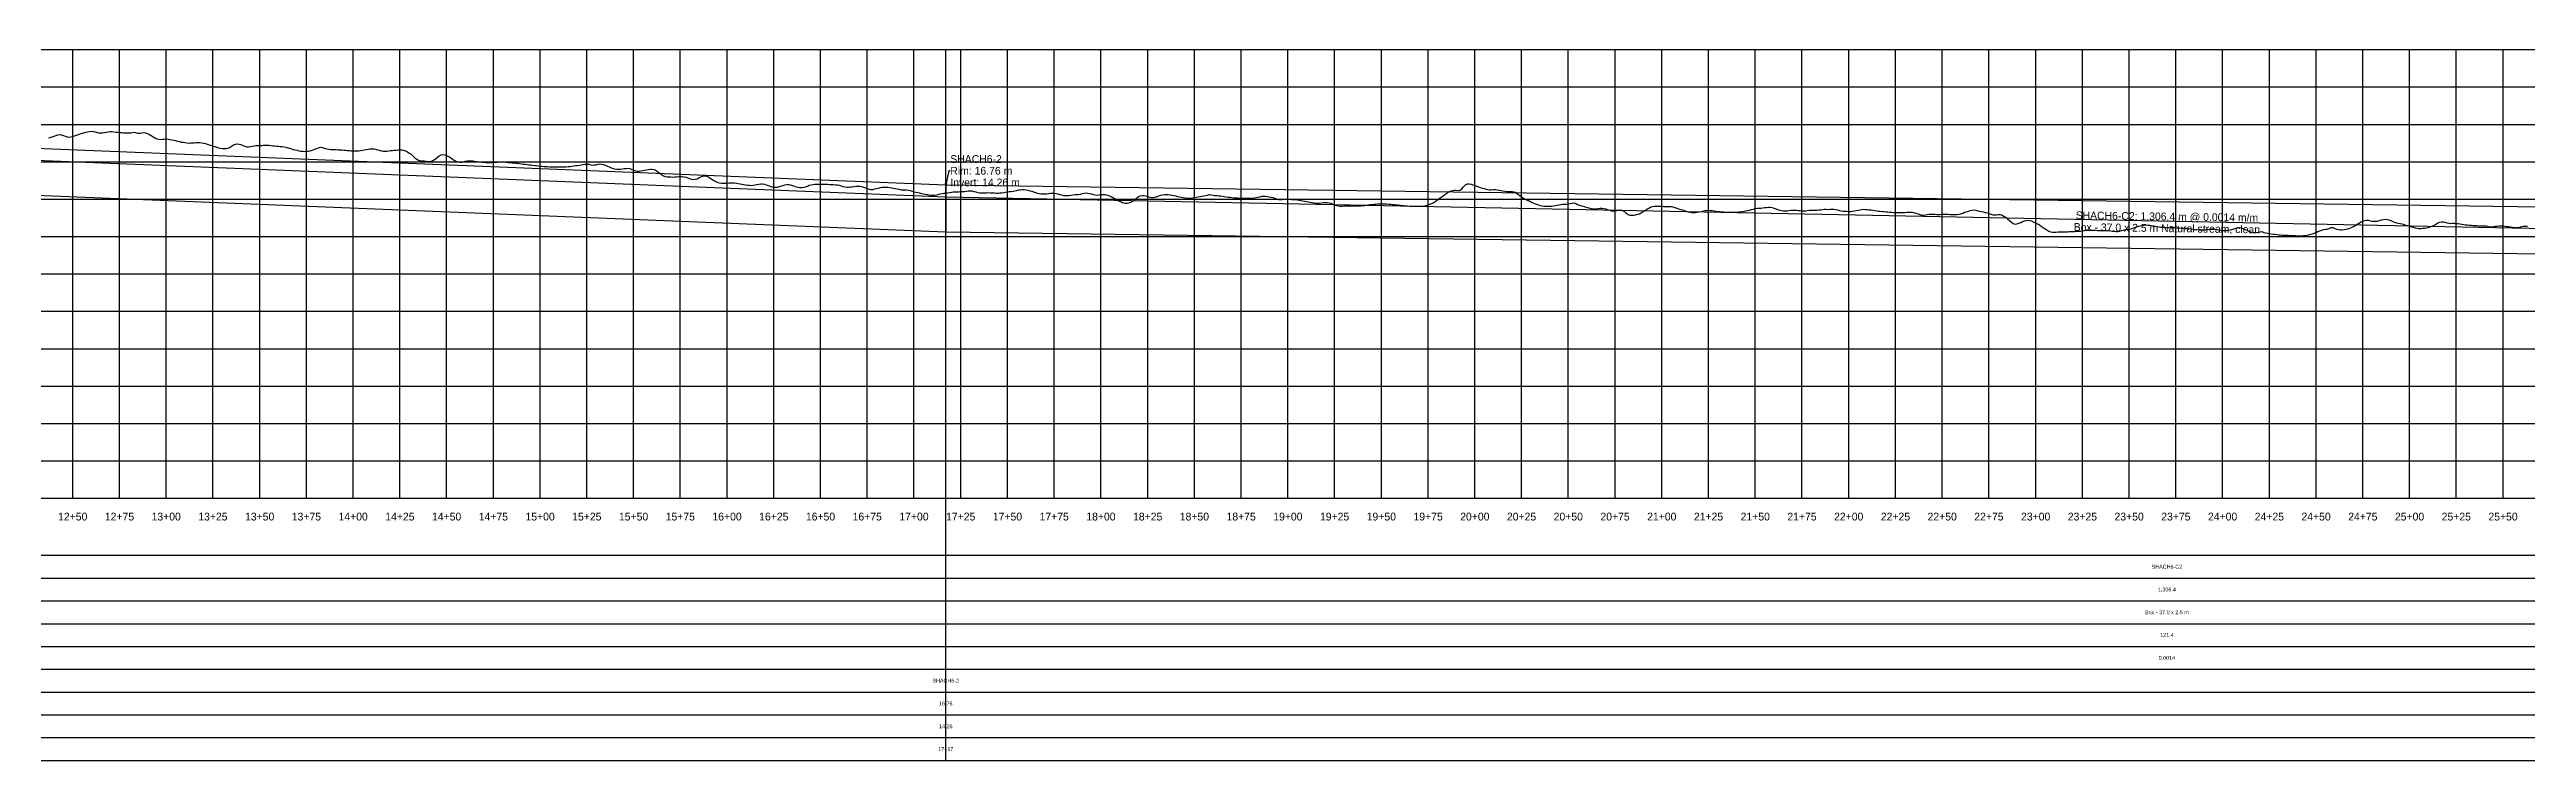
# Model space of a CAD drawing. Extents: x -64 to 5195, y -140 to 253.
# Drawn here: x 1238 to 2563, y -140 to 240 of the extents above; entities that cross this region are included whole.
import ezdxf
from ezdxf.enums import TextEntityAlignment as Align

# ---------------------------------------------------------------- set-up
doc = ezdxf.new("R2010")
doc.units = 0
for name, color, linetype in [('Annotation', 7, 'Continuous'), ('Annotation_Table', 254, 'Continuous'), ('Crown', 7, 'Continuous'), ('Grid', 254, 'Continuous'), ('Grid_Text', 7, 'Continuous'), ('Ground_Elevation', 3, 'Continuous'), ('Hydraulic_Grade', 5, 'Continuous'), ('Invert', 7, 'Continuous'), ('Structure', 7, 'Continuous')]:
    doc.layers.add(name, color=color, linetype=linetype)

msp = doc.modelspace()

# ---------------------------------------------------------------- linework, layer by layer
at = {"layer": 'Annotation', "color": 0}
msp.add_lwpolyline([(1719.44, 175.18), (1718.7, 175.18), (1717, 167.56)], dxfattribs=at)
msp.add_lwpolyline([(1717, 167.56), (1716.8, 168.54), (1717.59, 168.36)], close=True, dxfattribs=at)
at = {"layer": 'Annotation_Table', "color": 254}
for points in [[(1717, -140.21), (1717, 240)], [(-25, -30.48), (5174.95, -30.48)], [(-25, -42.67), (5174.95, -42.67)], [(-25, -54.86), (5174.95, -54.86)], [(-25, -67.06), (5174.95, -67.06)], [(-25, -79.25), (5174.95, -79.25)], [(-25, -91.44), (5174.95, -91.44)], [(-25, -103.63), (5174.95, -103.63)], [(-25, -115.82), (5174.95, -115.82)], [(-25, -128.02), (5174.95, -128.02)], [(-25, -140.21), (5174.95, -140.21)]]:
    msp.add_lwpolyline(points, dxfattribs=at)
at = {"layer": 'Crown', "color": 0}
for points in [[(0, 236.75), (1717, 167.56)], [(1717, 167.56), (1717, 167.56)], [(1717, 167.56), (3023.39, 149.57)]]:
    msp.add_lwpolyline(points, dxfattribs=at)
at = {"layer": 'Grid', "color": 254}
for points in [[(-25, 240), (5175, 240)], [(1250, 0), (1250, 240)], [(1275, 0), (1275, 240)], [(1300, 0), (1300, 240)], [(1325, 0), (1325, 240)], [(1350, 0), (1350, 240)], [(1375, 0), (1375, 240)], [(1400, 0), (1400, 240)], [(1425, 0), (1425, 240)], [(1450, 0), (1450, 240)], [(1475, 0), (1475, 240)], [(1500, 0), (1500, 240)], [(1525, 0), (1525, 240)], [(1550, 0), (1550, 240)], [(1575, 0), (1575, 240)], [(1600, 0), (1600, 240)], [(1625, 0), (1625, 240)], [(1650, 0), (1650, 240)], [(1675, 0), (1675, 240)], [(1700, 0), (1700, 240)], [(1725, 0), (1725, 240)], [(1750, 0), (1750, 240)], [(1775, 0), (1775, 240)], [(1800, 0), (1800, 240)], [(1825, 0), (1825, 240)], [(1850, 0), (1850, 240)], [(1875, 0), (1875, 240)], [(1900, 0), (1900, 240)], [(1925, 0), (1925, 240)], [(1950, 0), (1950, 240)], [(1975, 0), (1975, 240)], [(2000, 0), (2000, 240)], [(2025, 0), (2025, 240)], [(2050, 0), (2050, 240)], [(2075, 0), (2075, 240)], [(2100, 0), (2100, 240)], [(2125, 0), (2125, 240)], [(2150, 0), (2150, 240)], [(2175, 0), (2175, 240)], [(2200, 0), (2200, 240)], [(2225, 0), (2225, 240)], [(2250, 0), (2250, 240)], [(2275, 0), (2275, 240)], [(2300, 0), (2300, 240)], [(2325, 0), (2325, 240)], [(2350, 0), (2350, 240)], [(2375, 0), (2375, 240)], [(2400, 0), (2400, 240)], [(2425, 0), (2425, 240)], [(2450, 0), (2450, 240)], [(2475, 0), (2475, 240)], [(2500, 0), (2500, 240)], [(2525, 0), (2525, 240)], [(2550, 0), (2550, 240)], [(-25, 220), (5175, 220)], [(-25, 200), (5175, 200)], [(-25, 180), (5175, 180)], [(-25, 160), (5175, 160)], [(-25, 140), (5175, 140)], [(-25, 120), (5175, 120)], [(-25, 100), (5175, 100)], [(-25, 80), (5175, 80)], [(-25, 60), (5175, 60)], [(-25, 40), (5175, 40)], [(-25, 20), (5175, 20)], [(-25, 0), (5175, 0)]]:
    msp.add_lwpolyline(points, dxfattribs=at)
at = {"layer": 'Ground_Elevation', "color": 3}
msp.add_lwpolyline([(1237, 192.73), (1238, 192.95), (1239, 193.3), (1240, 193.72), (1241, 194.1), (1242, 194.42), (1243, 194.55), (1244, 194.44), (1245, 194.09), (1246, 193.65), (1247, 193.32), (1248, 193.18), (1249, 193.26), (1250, 193.5), (1251, 193.83), (1252, 194.2), (1253, 194.58), (1254, 194.96), (1255, 195.25), (1256, 195.5), (1257, 195.78), (1258, 196.06), (1259, 196.25), (1260, 196.27), (1261, 196.15), (1262, 195.92), (1263, 195.69), (1264, 195.49), (1265, 195.41), (1266, 195.48), (1267, 195.65), (1268, 195.84), (1269, 196.01), (1270, 196.17), (1271, 196.09), (1272, 196), (1273, 195.89), (1274, 195.78), (1275, 195.66), (1276, 195.58), (1277, 195.5), (1278, 195.45), (1279, 195.43), (1280, 195.45), (1281, 195.52), (1282, 195.61), (1283, 195.74), (1284, 195.48), (1285, 195.24), (1286, 195.25), (1287, 195.46), (1288, 195.61), (1289, 195.52), (1290, 195.13), (1291, 194.55), (1292, 193.96), (1293, 193.35), (1294, 192.8), (1295, 192.33), (1296, 192.03), (1297, 191.95), (1298, 191.99), (1299, 192.11), (1300, 192.17), (1301, 192.09), (1302, 191.93), (1303, 191.75), (1304, 191.54), (1305, 191.29), (1306, 191.02), (1307, 190.74), (1308, 190.53), (1309, 190.39), (1310, 190.22), (1311, 190.04), (1312, 189.96), (1313, 190.02), (1314, 190.12), (1315, 190.19), (1316, 190.28), (1317, 190.33), (1318, 190.27), (1319, 190.14), (1320, 189.94), (1321, 189.7), (1322, 189.43), (1323, 189.1), (1324, 188.72), (1325, 188.37), (1326, 188.07), (1327, 187.78), (1328, 187.49), (1329, 187.21), (1330, 187.11), (1331, 187.11), (1332, 187.14), (1333, 187.26), (1334, 187.69), (1335, 188.34), (1336, 188.97), (1337, 189.39), (1338, 189.54), (1339, 189.45), (1340, 189.17), (1341, 188.76), (1342, 188.29), (1343, 187.97), (1344, 187.93), (1345, 188.1), (1346, 188.28), (1347, 188.43), (1348, 188.69), (1349, 188.77), (1350, 188.75), (1351, 188.75), (1352, 188.79), (1353, 188.83), (1354, 188.82), (1355, 188.78), (1356, 188.7), (1357, 188.58), (1358, 188.46), (1359, 188.36), (1360, 188.3), (1361, 188.23), (1362, 188.13), (1363, 187.96), (1364, 187.74), (1365, 187.48), (1366, 187.2), (1367, 186.91), (1368, 186.62), (1369, 186.36), (1370, 186.11), (1371, 185.89), (1372, 185.71), (1373, 185.6), (1374, 185.54), (1375, 185.57), (1376, 185.69), (1377, 185.9), (1378, 186.17), (1379, 186.5), (1380, 186.87), (1381, 187.28), (1382, 187.65), (1383, 187.81), (1384, 187.41), (1385, 187.11), (1386, 186.86), (1387, 186.7), (1388, 186.59), (1389, 186.56), (1390, 186.51), (1391, 186.46), (1392, 186.39), (1393, 186.33), (1394, 186.29), (1395, 186.26), (1396, 186.2), (1397, 186.08), (1398, 185.92), (1399, 185.82), (1400, 185.81), (1401, 185.85), (1402, 185.88), (1403, 185.9), (1404, 185.96), (1405, 186.1), (1406, 186.28), (1407, 186.47), (1408, 186.71), (1409, 186.9), (1410, 186.98), (1411, 186.92), (1412, 186.67), (1413, 186.39), (1414, 186.1), (1415, 185.86), (1416, 185.66), (1417, 185.58), (1418, 185.63), (1419, 185.82), (1420, 186.01), (1421, 186.05), (1422, 186.1), (1423, 186.21), (1424, 186.34), (1425, 186.43), (1426, 186.4), (1427, 186.2), (1428, 185.79), (1429, 185.27), (1430, 184.64), (1431, 184), (1432, 183.09), (1433, 182.12), (1434, 181.31), (1435, 180.79), (1436, 180.52), (1437, 180.45), (1438, 180.42), (1439, 180.32), (1440, 180.09), (1441, 180.08), (1442, 180.33), (1443, 180.82), (1444, 181.48), (1445, 182.27), (1446, 183.09), (1447, 183.73), (1448, 183.85), (1449, 183.7), (1450, 183.29), (1451, 182.78), (1452, 182.2), (1453, 181.55), (1454, 180.87), (1455, 180.34), (1456, 179.98), (1457, 179.8), (1458, 179.82), (1459, 179.99), (1460, 180.22), (1461, 180.41), (1462, 180.52), (1463, 180.55), (1464, 180.51), (1465, 180.39), (1466, 180.2), (1467, 180.03), (1468, 179.89), (1469, 179.8), (1470, 179.73), (1471, 179.67), (1472, 179.58), (1473, 179.53), (1474, 179.6), (1475, 179.72), (1476, 179.77), (1477, 179.81), (1478, 179.86), (1479, 179.94), (1480, 179.97), (1481, 179.87), (1482, 179.73), (1483, 179.6), (1484, 179.51), (1485, 179.43), (1486, 179.36), (1487, 179.27), (1488, 179.16), (1489, 179.05), (1490, 178.91), (1491, 178.78), (1492, 178.66), (1493, 178.53), (1494, 178.41), (1495, 178.29), (1496, 178.16), (1497, 178.03), (1498, 177.9), (1499, 177.78), (1500, 177.67), (1501, 177.59), (1502, 177.5), (1503, 177.43), (1504, 177.38), (1505, 177.33), (1506, 177.3), (1507, 177.27), (1508, 177.25), (1509, 177.24), (1510, 177.23), (1511, 177.25), (1512, 177.27), (1513, 177.31), (1514, 177.36), (1515, 177.44), (1516, 177.53), (1517, 177.64), (1518, 177.77), (1519, 177.91), (1520, 178.05), (1521, 178.21), (1522, 178.38), (1523, 178.53), (1524, 178.67), (1525, 178.73), (1526, 178.66), (1527, 178.4), (1528, 178.24), (1529, 178.27), (1530, 178.41), (1531, 178.68), (1532, 178.82), (1533, 178.69), (1534, 178.44), (1535, 178.09), (1536, 177.68), (1537, 177.25), (1538, 176.82), (1539, 176.46), (1540, 176.18), (1541, 176.03), (1542, 175.99), (1543, 176.05), (1544, 176.17), (1545, 176.32), (1546, 176.44), (1547, 176.55), (1548, 176.38), (1549, 175.85), (1550, 175.45), (1551, 175.17), (1552, 175.02), (1553, 175.02), (1554, 175.12), (1555, 175.26), (1556, 175.41), (1557, 175.6), (1558, 175.81), (1559, 176.02), (1560, 176.05), (1561, 175.83), (1562, 175.34), (1563, 174.67), (1564, 173.9), (1565, 173.12), (1566, 172.46), (1567, 172.06), (1568, 171.88), (1569, 171.84), (1570, 171.84), (1571, 171.83), (1572, 171.85), (1573, 171.96), (1574, 172.07), (1575, 172.11), (1576, 172.04), (1577, 171.88), (1578, 171.67), (1579, 171.39), (1580, 171.03), (1581, 170.68), (1582, 170.5), (1583, 170.59), (1584, 170.93), (1585, 171.38), (1586, 171.86), (1587, 172.21), (1588, 172.45), (1589, 172.3), (1590, 171.86), (1591, 171.19), (1592, 170.5), (1593, 169.89), (1594, 169.38), (1595, 168.98), (1596, 168.7), (1597, 168.54), (1598, 168.49), (1599, 168.53), (1600, 168.61), (1601, 168.68), (1602, 168.74), (1603, 168.75), (1604, 168.66), (1605, 168.5), (1606, 168.3), (1607, 168.1), (1608, 167.93), (1609, 167.78), (1610, 167.62), (1611, 167.48), (1612, 167.39), (1613, 167.36), (1614, 167.46), (1615, 167.62), (1616, 167.87), (1617, 168.04), (1618, 168.15), (1619, 168.14), (1620, 167.98), (1621, 167.68), (1622, 167.32), (1623, 166.97), (1624, 166.66), (1625, 166.43), (1626, 166.34), (1627, 166.43), (1628, 166.71), (1629, 167.07), (1630, 167.37), (1631, 167.63), (1632, 167.78), (1633, 167.8), (1634, 167.64), (1635, 167.34), (1636, 166.98), (1637, 166.65), (1638, 166.41), (1639, 166.24), (1640, 166.18), (1641, 166.31), (1642, 166.59), (1643, 167), (1644, 167.39), (1645, 167.7), (1646, 167.89), (1647, 168), (1648, 168.05), (1649, 168.05), (1650, 168), (1651, 167.96), (1652, 167.97), (1653, 168), (1654, 167.97), (1655, 167.91), (1656, 167.83), (1657, 167.77), (1658, 167.73), (1659, 167.61), (1660, 167.39), (1661, 167.11), (1662, 166.84), (1663, 166.6), (1664, 166.47), (1665, 166.46), (1666, 166.51), (1667, 166.59), (1668, 166.72), (1669, 166.87), (1670, 166.94), (1671, 166.9), (1672, 166.71), (1673, 166.42), (1674, 166.05), (1675, 165.65), (1676, 165.29), (1677, 165.12), (1678, 165.2), (1679, 165.46), (1680, 165.71), (1681, 165.95), (1682, 166.16), (1683, 166.31), (1684, 166.4), (1685, 166.4), (1686, 166.33), (1687, 166.22), (1688, 166.05), (1689, 165.86), (1690, 165.67), (1691, 165.5), (1692, 165.25), (1693, 164.98), (1694, 164.93), (1695, 164.99), (1696, 164.99), (1697, 164.85), (1698, 164.6), (1699, 164.27), (1700, 163.98), (1701, 163.73), (1702, 163.5), (1703, 163.28), (1704, 163.08), (1705, 162.88), (1706, 162.67), (1707, 162.47), (1708, 162.29), (1709, 162.18), (1710, 162.14), (1711, 162.18), (1712, 162.32), (1713, 162.55), (1714, 162.8), (1715, 163), (1716, 163.14), (1717, 163.26), (1718, 163.37), (1719, 163.55), (1720, 163.75), (1721, 163.88), (1722, 163.92), (1723, 163.96), (1724, 163.98), (1725, 164.02), (1726, 164.07), (1727, 164.13), (1728, 164.25), (1729, 164.4), (1730, 164.47), (1731, 164.39), (1732, 164.13), (1733, 163.83), (1734, 163.58), (1735, 163.41), (1736, 163.32), (1737, 163.33), (1738, 163.38), (1739, 163.44), (1740, 163.46), (1741, 163.41), (1742, 163.35), (1743, 163.29), (1744, 163.27), (1745, 163.27), (1746, 163.32), (1747, 163.41), (1748, 163.55), (1749, 163.74), (1750, 163.92), (1751, 164.02), (1752, 164.07), (1753, 164.18), (1754, 164.41), (1755, 164.69), (1756, 164.9), (1757, 165.03), (1758, 165.12), (1759, 165.14), (1760, 165.04), (1761, 164.8), (1762, 164.49), (1763, 164.21), (1764, 163.91), (1765, 163.58), (1766, 163.25), (1767, 163), (1768, 162.86), (1769, 162.82), (1770, 162.83), (1771, 162.86), (1772, 163.02), (1773, 163.16), (1774, 163.18), (1775, 163.13), (1776, 162.99), (1777, 162.77), (1778, 162.49), (1779, 162.22), (1780, 162.01), (1781, 161.93), (1782, 161.92), (1783, 161.98), (1784, 162.15), (1785, 162.38), (1786, 162.49), (1787, 162.51), (1788, 162.49), (1789, 162.62), (1790, 162.94), (1791, 163.2), (1792, 163.33), (1793, 163.26), (1794, 163.08), (1795, 162.81), (1796, 162.51), (1797, 162.22), (1798, 162.15), (1799, 162.29), (1800, 162.47), (1801, 162.56), (1802, 162.48), (1803, 162.26), (1804, 161.97), (1805, 161.59), (1806, 161.11), (1807, 160.57), (1808, 160.04), (1809, 159.51), (1810, 158.96), (1811, 158.46), (1812, 158.08), (1813, 157.85), (1814, 157.81), (1815, 157.93), (1816, 158.36), (1817, 158.97), (1818, 159.72), (1819, 160.49), (1820, 161.18), (1821, 161.69), (1822, 161.95), (1823, 161.93), (1824, 161.69), (1825, 161.35), (1826, 161.06), (1827, 160.91), (1828, 160.92), (1829, 161.12), (1830, 161.4), (1831, 161.78), (1832, 162.14), (1833, 162.33), (1834, 162.42), (1835, 162.45), (1836, 162.4), (1837, 162.28), (1838, 162.13), (1839, 161.92), (1840, 161.69), (1841, 161.46), (1842, 161.22), (1843, 161.01), (1844, 160.82), (1845, 160.66), (1846, 160.54), (1847, 160.48), (1848, 160.5), (1849, 160.61), (1850, 160.79), (1851, 161), (1852, 161.22), (1853, 161.4), (1854, 161.57), (1855, 161.74), (1856, 161.95), (1857, 162.2), (1858, 162.45), (1859, 162.35), (1860, 162.14), (1861, 162.01), (1862, 161.98), (1863, 161.85), (1864, 161.7), (1865, 161.57), (1866, 161.4), (1867, 161.27), (1868, 161.12), (1869, 160.98), (1870, 160.85), (1871, 160.74), (1872, 160.66), (1873, 160.61), (1874, 160.58), (1875, 160.55), (1876, 160.52), (1877, 160.5), (1878, 160.49), (1879, 160.49), (1880, 160.53), (1881, 160.59), (1882, 160.69), (1883, 160.83), (1884, 161.01), (1885, 161.23), (1886, 161.5), (1887, 161.58), (1888, 161.55), (1889, 161.45), (1890, 161.29), (1891, 161.12), (1892, 160.93), (1893, 160.59), (1894, 160.2), (1895, 159.87), (1896, 159.78), (1897, 159.85), (1898, 159.96), (1899, 160.01), (1900, 160.02), (1901, 159.98), (1902, 159.84), (1903, 159.75), (1904, 159.74), (1905, 159.62), (1906, 159.43), (1907, 159.25), (1908, 159.08), (1909, 158.91), (1910, 158.75), (1911, 158.56), (1912, 158.38), (1913, 158.19), (1914, 158.01), (1915, 157.86), (1916, 157.82), (1917, 157.92), (1918, 158.05), (1919, 158.16), (1920, 158.22), (1921, 158.21), (1922, 158.09), (1923, 157.79), (1924, 157.35), (1925, 156.89), (1926, 156.55), (1927, 156.33), (1928, 156.26), (1929, 156.32), (1930, 156.38), (1931, 156.39), (1932, 156.37), (1933, 156.35), (1934, 156.34), (1935, 156.34), (1936, 156.35), (1937, 156.38), (1938, 156.42), (1939, 156.47), (1940, 156.56), (1941, 156.66), (1942, 156.78), (1943, 156.91), (1944, 157.04), (1945, 157.18), (1946, 157.29), (1947, 157.38), (1948, 157.45), (1949, 157.5), (1950, 157.52), (1951, 157.52), (1952, 157.49), (1953, 157.44), (1954, 157.38), (1955, 157.31), (1956, 157.21), (1957, 157.11), (1958, 157.01), (1959, 156.9), (1960, 156.79), (1961, 156.68), (1962, 156.58), (1963, 156.48), (1964, 156.4), (1965, 156.32), (1966, 156.26), (1967, 156.21), (1968, 156.18), (1969, 156.17), (1970, 156.18), (1971, 156.22), (1972, 156.29), (1973, 156.42), (1974, 156.62), (1975, 156.88), (1976, 157.23), (1977, 157.67), (1978, 158.22), (1979, 158.84), (1980, 159.53), (1981, 160.26), (1982, 161.04), (1983, 161.81), (1984, 162.56), (1985, 163.24), (1986, 163.85), (1987, 164.33), (1988, 164.66), (1989, 164.79), (1990, 164.78), (1991, 164.7), (1992, 164.8), (1993, 165.44), (1994, 166.6), (1995, 167.67), (1996, 168.16), (1997, 168.26), (1998, 168.03), (1999, 167.7), (2000, 167.36), (2001, 166.98), (2002, 166.62), (2003, 166.26), (2004, 165.93), (2005, 165.62), (2006, 165.36), (2007, 165.15), (2008, 165.03), (2009, 165.01), (2010, 165.08), (2011, 165.11), (2012, 165.03), (2013, 164.86), (2014, 164.64), (2015, 164.41), (2016, 164.23), (2017, 164.15), (2018, 164.14), (2019, 164.1), (2020, 164), (2021, 163.83), (2022, 163.46), (2023, 162.73), (2024, 161.92), (2025, 161.14), (2026, 160.49), (2027, 159.97), (2028, 159.49), (2029, 159.03), (2030, 158.57), (2031, 158.09), (2032, 157.63), (2033, 157.24), (2034, 156.91), (2035, 156.64), (2036, 156.44), (2037, 156.3), (2038, 156.23), (2039, 156.22), (2040, 156.25), (2041, 156.3), (2042, 156.38), (2043, 156.59), (2044, 156.78), (2045, 156.95), (2046, 157.11), (2047, 157.22), (2048, 157.29), (2049, 157.38), (2050, 157.5), (2051, 157.67), (2052, 157.85), (2053, 157.95), (2054, 157.65), (2055, 157.18), (2056, 156.79), (2057, 156.47), (2058, 156.19), (2059, 155.89), (2060, 155.6), (2061, 155.3), (2062, 155.02), (2063, 154.84), (2064, 154.79), (2065, 154.86), (2066, 155), (2067, 155.11), (2068, 155.09), (2069, 154.97), (2070, 154.77), (2071, 154.52), (2072, 154.1), (2073, 153.73), (2074, 153.58), (2075, 153.69), (2076, 153.9), (2077, 154.11), (2078, 154.19), (2079, 153.99), (2080, 153.42), (2081, 152.56), (2082, 151.72), (2083, 151.36), (2084, 151.37), (2085, 151.48), (2086, 151.64), (2087, 151.87), (2088, 152.22), (2089, 152.72), (2090, 153.32), (2091, 153.96), (2092, 154.61), (2093, 155.23), (2094, 155.75), (2095, 156.09), (2096, 156.25), (2097, 156.3), (2098, 156.28), (2099, 156.27), (2100, 156.31), (2101, 156.09), (2102, 155.97), (2103, 156.06), (2104, 156.11), (2105, 156.02), (2106, 155.81), (2107, 155.49), (2108, 155.08), (2109, 154.73), (2110, 154.46), (2111, 154.21), (2112, 153.95), (2113, 153.59), (2114, 153.25), (2115, 153.01), (2116, 152.82), (2117, 152.76), (2118, 152.84), (2119, 153), (2120, 153.18), (2121, 153.38), (2122, 153.63), (2123, 153.85), (2124, 153.99), (2125, 154.04), (2126, 154), (2127, 153.91), (2128, 153.76), (2129, 153.61), (2130, 153.46), (2131, 153.34), (2132, 153.23), (2133, 153.16), (2134, 153.1), (2135, 153.06), (2136, 153.05), (2137, 153.04), (2138, 153.05), (2139, 153.07), (2140, 153.11), (2141, 153.18), (2142, 153.27), (2143, 153.4), (2144, 153.55), (2145, 153.74), (2146, 153.95), (2147, 154.18), (2148, 154.44), (2149, 154.71), (2150, 154.96), (2151, 155.13), (2152, 155.15), (2153, 155.16), (2154, 155.35), (2155, 155.56), (2156, 155.6), (2157, 155.64), (2158, 155.62), (2159, 155.51), (2160, 155.19), (2161, 154.78), (2162, 154.4), (2163, 154.1), (2164, 153.87), (2165, 153.74), (2166, 153.67), (2167, 153.73), (2168, 153.86), (2169, 154.02), (2170, 154.13), (2171, 154.13), (2172, 154.09), (2173, 153.98), (2174, 153.86), (2175, 153.77), (2176, 153.73), (2177, 153.8), (2178, 153.95), (2179, 154.01), (2180, 154.02), (2181, 154.02), (2182, 154.04), (2183, 154.1), (2184, 154.19), (2185, 154.34), (2186, 154.5), (2187, 154.64), (2188, 154.55), (2189, 154.53), (2190, 154.58), (2191, 154.65), (2192, 154.66), (2193, 154.5), (2194, 154.26), (2195, 154), (2196, 153.78), (2197, 153.64), (2198, 153.56), (2199, 153.51), (2200, 153.46), (2201, 153.43), (2202, 153.54), (2203, 153.74), (2204, 153.96), (2205, 154.17), (2206, 154.35), (2207, 154.5), (2208, 154.58), (2209, 154.52), (2210, 154.37), (2211, 154.24), (2212, 154.24), (2213, 154.16), (2214, 153.98), (2215, 153.8), (2216, 153.65), (2217, 153.54), (2218, 153.44), (2219, 153.34), (2220, 153.24), (2221, 153.15), (2222, 153.06), (2223, 152.98), (2224, 152.9), (2225, 152.83), (2226, 152.8), (2227, 152.79), (2228, 152.82), (2229, 152.87), (2230, 152.93), (2231, 153.01), (2232, 153.06), (2233, 153.04), (2234, 152.95), (2235, 152.76), (2236, 152.48), (2237, 152.16), (2238, 151.78), (2239, 151.51), (2240, 151.47), (2241, 151.6), (2242, 151.79), (2243, 151.95), (2244, 152.01), (2245, 151.95), (2246, 151.89), (2247, 151.86), (2248, 151.84), (2249, 151.84), (2250, 151.87), (2251, 151.92), (2252, 151.95), (2253, 151.91), (2254, 151.79), (2255, 151.72), (2256, 151.71), (2257, 151.78), (2258, 151.86), (2259, 151.97), (2260, 152.22), (2261, 152.57), (2262, 152.95), (2263, 153.29), (2264, 153.61), (2265, 153.92), (2266, 154.15), (2267, 154.21), (2268, 154.05), (2269, 153.8), (2270, 153.58), (2271, 153.33), (2272, 153.14), (2273, 152.91), (2274, 152.61), (2275, 152.29), (2276, 151.96), (2277, 151.69), (2278, 151.59), (2279, 151.64), (2280, 151.74), (2281, 151.73), (2282, 151.47), (2283, 150.97), (2284, 150.27), (2285, 149.46), (2286, 148.55), (2287, 147.66), (2288, 146.98), (2289, 146.69), (2290, 146.75), (2291, 147.07), (2292, 147.53), (2293, 147.99), (2294, 148.35), (2295, 148.63), (2296, 148.76), (2297, 148.5), (2298, 148.16), (2299, 147.73), (2300, 147.24), (2301, 146.73), (2302, 146.19), (2303, 145.6), (2304, 144.91), (2305, 144.19), (2306, 143.49), (2307, 142.89), (2308, 142.48), (2309, 142.34), (2310, 142.36), (2311, 142.41), (2312, 142.44), (2313, 142.44), (2314, 142.43), (2315, 142.43), (2316, 142.47), (2317, 142.56), (2318, 142.66), (2319, 142.71), (2320, 142.73), (2321, 142.74), (2322, 142.8), (2323, 142.85), (2324, 142.94), (2325, 143.08), (2326, 143.27), (2327, 143.39), (2328, 143.43), (2329, 143.42), (2330, 143.39), (2331, 143.36), (2332, 143.33), (2333, 143.3), (2334, 143.27), (2335, 143.25), (2336, 143.23), (2337, 143.22), (2338, 143.22), (2339, 143.14), (2340, 143.04), (2341, 142.91), (2342, 142.79), (2343, 142.75), (2344, 142.75), (2345, 142.92), (2346, 143.16), (2347, 143.45), (2348, 143.7), (2349, 143.85), (2350, 143.96), (2351, 144.13), (2352, 144.42), (2353, 144.83), (2354, 145.25), (2355, 145.58), (2356, 145.79), (2357, 145.94), (2358, 146.08), (2359, 146.2), (2360, 146.14), (2361, 146), (2362, 145.86), (2363, 145.68), (2364, 145.48), (2365, 145.29), (2366, 145.14), (2367, 145.02), (2368, 144.95), (2369, 144.89), (2370, 144.86), (2371, 144.85), (2372, 144.83), (2373, 144.8), (2374, 144.77), (2375, 144.73), (2376, 144.67), (2377, 144.6), (2378, 144.52), (2379, 144.44), (2380, 144.37), (2381, 144.3), (2382, 144.21), (2383, 144.1), (2384, 143.97), (2385, 143.84), (2386, 143.72), (2387, 143.63), (2388, 143.57), (2389, 143.55), (2390, 143.57), (2391, 143.65), (2392, 143.8), (2393, 143.95), (2394, 144.04), (2395, 144.03), (2396, 143.9), (2397, 143.7), (2398, 143.49), (2399, 143.35), (2400, 143.28), (2401, 143.27), (2402, 143.31), (2403, 143.41), (2404, 143.55), (2405, 143.77), (2406, 144.06), (2407, 144.39), (2408, 144.65), (2409, 144.75), (2410, 144.64), (2411, 144.3), (2412, 143.82), (2413, 143.33), (2414, 142.9), (2415, 142.54), (2416, 142.31), (2417, 142.2), (2418, 142.2), (2419, 142.3), (2420, 142.5), (2421, 142.61), (2422, 142.19), (2423, 141.93), (2424, 141.72), (2425, 141.55), (2426, 141.41), (2427, 141.29), (2428, 141.18), (2429, 141.08), (2430, 140.99), (2431, 140.9), (2432, 140.8), (2433, 140.72), (2434, 140.68), (2435, 140.65), (2436, 140.62), (2437, 140.6), (2438, 140.56), (2439, 140.5), (2440, 140.43), (2441, 140.37), (2442, 140.4), (2443, 140.47), (2444, 140.59), (2445, 140.74), (2446, 140.94), (2447, 141.21), (2448, 141.51), (2449, 141.85), (2450, 142.24), (2451, 142.65), (2452, 143.06), (2453, 143.47), (2454, 143.74), (2455, 143.85), (2456, 144), (2457, 144.35), (2458, 144.8), (2459, 144.78), (2460, 144.38), (2461, 144.02), (2462, 143.77), (2463, 143.64), (2464, 143.64), (2465, 143.73), (2466, 143.92), (2467, 144.17), (2468, 144.5), (2469, 144.91), (2470, 145.4), (2471, 145.97), (2472, 146.6), (2473, 147.23), (2474, 147.82), (2475, 148.28), (2476, 148.6), (2477, 148.74), (2478, 148.77), (2479, 148.46), (2480, 148.23), (2481, 148.13), (2482, 148.15), (2483, 148.29), (2484, 148.55), (2485, 148.85), (2486, 149.1), (2487, 149.21), (2488, 149.14), (2489, 148.9), (2490, 148.53), (2491, 148.12), (2492, 147.72), (2493, 147.38), (2494, 147.12), (2495, 146.91), (2496, 146.7), (2497, 146.45), (2498, 146.15), (2499, 145.83), (2500, 145.52), (2501, 145.23), (2502, 144.97), (2503, 144.71), (2504, 144.47), (2505, 144.32), (2506, 144.3), (2507, 144.39), (2508, 144.54), (2509, 144.71), (2510, 144.9), (2511, 145.15), (2512, 145.51), (2513, 145.98), (2514, 146.56), (2515, 147.17), (2516, 147.64), (2517, 147.88), (2518, 147.87), (2519, 147.67), (2520, 147.4), (2521, 147.16), (2522, 147.04), (2523, 147.12), (2524, 147.11), (2525, 147.03), (2526, 146.89), (2527, 146.74), (2528, 146.59), (2529, 146.45), (2530, 146.33), (2531, 146.22), (2532, 146.12), (2533, 146.04), (2534, 145.97), (2535, 145.91), (2536, 145.85), (2537, 145.8), (2538, 145.76), (2539, 145.73), (2540, 145.7), (2541, 145.67), (2542, 145.44), (2543, 145.16), (2544, 145.16), (2545, 145.31), (2546, 145.48), (2547, 145.59), (2548, 145.68), (2549, 145.73), (2550, 145.72), (2551, 145.6), (2552, 145.42), (2553, 145.28), (2554, 145.1), (2555, 144.92), (2556, 144.81), (2557, 144.79), (2558, 144.87), (2559, 145.05), (2560, 145.3), (2561, 145.52), (2562, 145.56), (2563, 145.6)], dxfattribs=at)
at = {"layer": 'Hydraulic_Grade', "color": 5}
for points in [[(0, 230.31), (1717, 161.22)], [(1717, 161.22), (1717, 161.22)], [(1717, 161.22), (3023.39, 135.42)]]:
    msp.add_lwpolyline(points, dxfattribs=at)
at = {"layer": 'Invert', "color": 0}
for points in [[(0, 211.75), (1717, 142.56)], [(1717, 142.56), (1717, 142.56)], [(1717, 142.56), (3023.39, 124.57)]]:
    msp.add_lwpolyline(points, dxfattribs=at)
at = {"layer": 'Structure', "color": 0}
msp.add_lwpolyline([(1717, 167.56), (1717, 142.56)], dxfattribs=at)
msp.add_lwpolyline([(1717, 167.56), (1717, 142.56)], dxfattribs=at)

# ---------------------------------------------------------------- texts
at = {"layer": 'Annotation', "color": 0}
for s, height, p in [('SHACH6-2', 4.167, (1719.44, 181.43)), ('Rim: 16.76 m', 4.1667, (1719.44, 175.18)), ('Invert: 14.26 m', 4.1667, (1719.44, 168.93))]:
    msp.add_text(s, height=height, dxfattribs=at).set_placement(p, align=Align.MIDDLE_LEFT)
for s, p in [('Box - 37.0 x 2.5 m Natural stream, clean', (2370.2, 144.45)), ('SHACH6-C2: 1,306.4 m @ 0.0014 m/m', (2370.2, 150.7))]:
    msp.add_text(s, height=4.1667, rotation=359.21104, dxfattribs=at).set_placement(p, align=Align.MIDDLE_CENTER)
at = {"layer": 'Annotation_Table', "color": 0}
for s, height, p in [('SHACH6-C2', 2.083, (2370.2, -36.58)), ('1,306.4', 2.083, (2370.2, -48.77)), ('Box - 37.0 x 2.5 m', 2.0833, (2370.2, -60.96)), ('121.4', 2.083, (2370.2, -73.15)), ('0.0014', 2.083, (2370.2, -85.34)), ('SHACH6-2', 2.083, (1717, -97.54)), ('16.76', 2.083, (1717, -109.73)), ('14.26', 2.083, (1717, -121.92)), ('17+17', 2.083, (1717, -134.11))]:
    msp.add_text(s, height=height, dxfattribs=at).set_placement(p, align=Align.MIDDLE_CENTER)
at = {"layer": 'Grid_Text', "color": 0}
for s, p in [('12+50', (1250, -7.7)), ('12+75', (1275, -7.7)), ('13+00', (1300, -7.7)), ('13+25', (1325, -7.7)), ('13+50', (1350, -7.7)), ('13+75', (1375, -7.7)), ('14+00', (1400, -7.7)), ('14+25', (1425, -7.7)), ('14+50', (1450, -7.7)), ('14+75', (1475, -7.7)), ('15+00', (1500, -7.7)), ('15+25', (1525, -7.7)), ('15+50', (1550, -7.7)), ('15+75', (1575, -7.7)), ('16+00', (1600, -7.7)), ('16+25', (1625, -7.7)), ('16+50', (1650, -7.7)), ('16+75', (1675, -7.7)), ('17+00', (1700, -7.7)), ('17+25', (1725, -7.7)), ('17+50', (1750, -7.7)), ('17+75', (1775, -7.7)), ('18+00', (1800, -7.7)), ('18+25', (1825, -7.7)), ('18+50', (1850, -7.7)), ('18+75', (1875, -7.7)), ('19+00', (1900, -7.7)), ('19+25', (1925, -7.7)), ('19+50', (1950, -7.7)), ('19+75', (1975, -7.7)), ('20+00', (2000, -7.7)), ('20+25', (2025, -7.7)), ('20+50', (2050, -7.7)), ('20+75', (2075, -7.7)), ('21+00', (2100, -7.7)), ('21+25', (2125, -7.7)), ('21+50', (2150, -7.7)), ('21+75', (2175, -7.7)), ('22+00', (2200, -7.7)), ('22+25', (2225, -7.7)), ('22+50', (2250, -7.7)), ('22+75', (2275, -7.7)), ('23+00', (2300, -7.7)), ('23+25', (2325, -7.7)), ('23+50', (2350, -7.7)), ('23+75', (2375, -7.7)), ('24+00', (2400, -7.7)), ('24+25', (2425, -7.7)), ('24+50', (2450, -7.7)), ('24+75', (2475, -7.7)), ('25+00', (2500, -7.7)), ('25+25', (2525, -7.7)), ('25+50', (2550, -7.7))]:
    msp.add_text(s, height=4.167, dxfattribs=at).set_placement(p, align=Align.TOP_CENTER)

doc.saveas('drawing.dxf')
